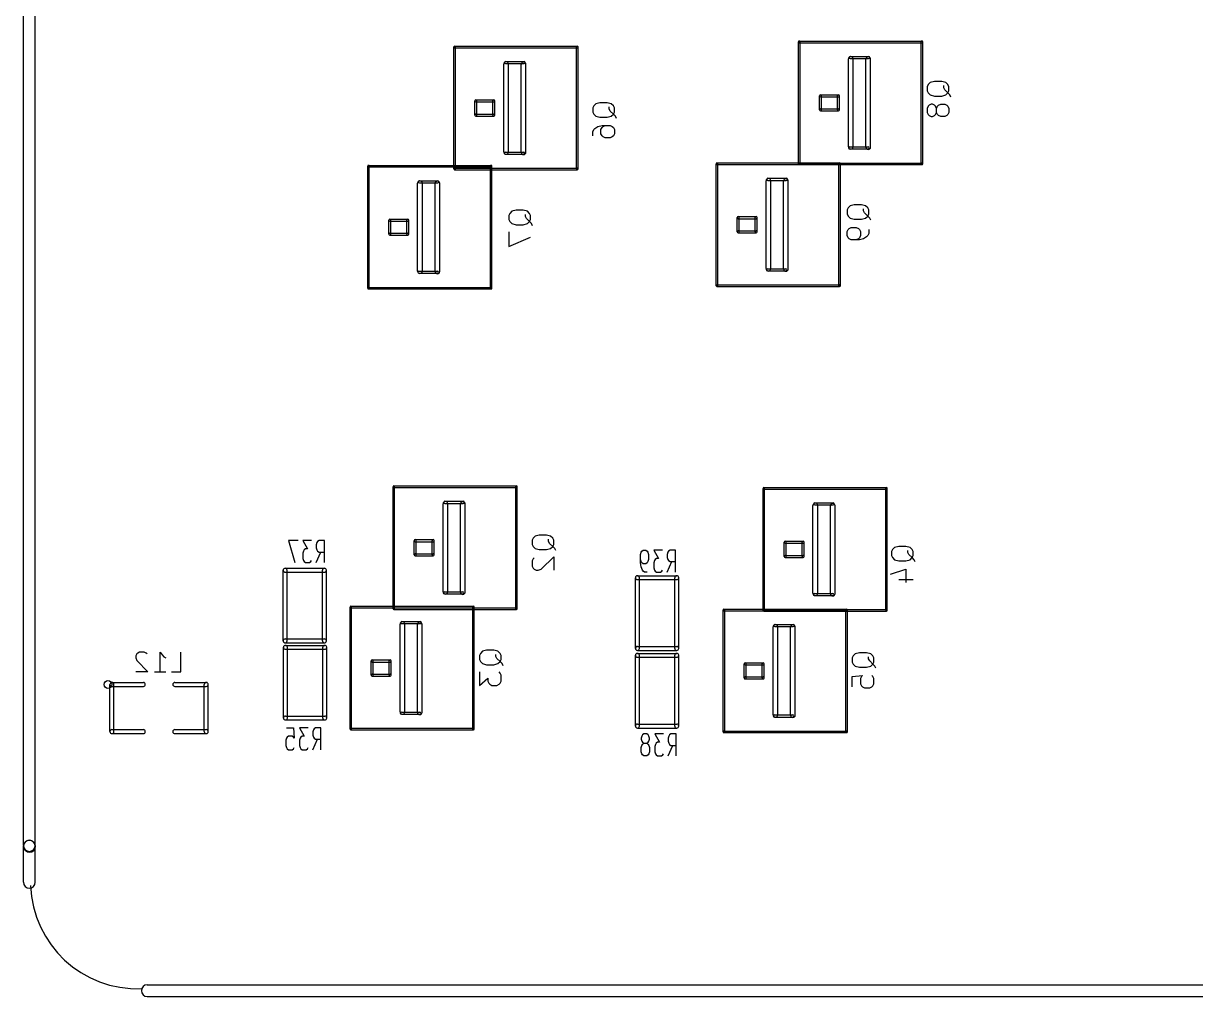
# Model space of a CAD drawing. Extents: x 32880 to 68030, y 27285 to 49782.
# Drawn here: x 32880 to 47786, y 27285 to 39670 of the extents above; entities that cross this region are included whole.
import ezdxf

# ---------------------------------------------------------------- set-up
doc = ezdxf.new("R2010")
doc.units = 0
doc.layers.add('BLACK', color=1, linetype='CONTINUOUS')

msp = doc.modelspace()

# ---------------------------------------------------------------- linework, layer by layer
at = {"layer": 'BLACK'}
for p, q in [((32880, 29207), (32880, 48207)), ((33030, 29207), (33030, 48207)), ((38353, 37818), (38353, 39370)), ((38363, 39380), (39923, 39380)), ((38363, 39360), (39923, 39360)), ((38373, 37818), (38373, 39370)), ((39913, 37818), (39913, 39370)), ((39933, 37818), (39933, 39370)), ((42736, 37883), (42736, 39435)), ((42746, 39445), (44306, 39445)), ((42746, 39425), (44306, 39425)), ((42756, 37883), (42756, 39435)), ((44296, 37883), (44296, 39435)), ((44316, 37883), (44316, 39435)), ((43371, 38100), (43371, 39218)), ((43393, 39250), (43629, 39250)), ((43393, 39224), (43629, 39224)), ((43431, 38100), (43431, 39218)), ((43593, 38096), (43593, 39214)), ((43653, 38096), (43653, 39214)), ((38988, 38035), (38988, 39153)), ((39010, 39185), (39246, 39185)), ((39010, 39159), (39246, 39159)), ((39048, 38035), (39048, 39153)), ((39210, 38031), (39210, 39149)), ((39270, 38031), (39270, 39149)), ((44413, 38917), (44387, 38891)), ((44466, 38930), (44413, 38917)), ((44558, 38930), (44466, 38930)), ((44610, 38917), (44558, 38930)), ((44637, 38891), (44610, 38917)), ((43017, 38762), (43245, 38762)), ((44387, 38891), (44374, 38865)), ((44374, 38865), (44374, 38812)), ((44374, 38812), (44387, 38786)), ((44387, 38786), (44413, 38760)), ((44413, 38760), (44466, 38746)), ((44558, 38746), (44610, 38760)), ((44584, 38852), (44584, 38878)), ((44597, 38825), (44584, 38852)), ((44637, 38786), (44597, 38825)), ((44610, 38760), (44637, 38786)), ((44650, 38865), (44637, 38891)), ((44637, 38786), (44650, 38812)), ((44663, 38760), (44637, 38786)), ((44650, 38812), (44650, 38865)), ((44676, 38733), (44663, 38760)), ((38621, 38504), (38621, 38684)), ((38634, 38697), (38862, 38697)), ((38634, 38671), (38862, 38671)), ((38647, 38504), (38647, 38684)), ((38850, 38504), (38850, 38684)), ((38876, 38504), (38876, 38684)), ((40133, 38620), (40120, 38594)), ((40159, 38646), (40133, 38620)), ((40212, 38659), (40159, 38646)), ((40304, 38659), (40212, 38659)), ((40356, 38646), (40304, 38659)), ((40383, 38620), (40356, 38646)), ((40396, 38594), (40383, 38620)), ((43004, 38569), (43004, 38749)), ((43017, 38736), (43245, 38736)), ((43030, 38569), (43030, 38749)), ((43233, 38569), (43233, 38749)), ((43259, 38569), (43259, 38749)), ((44387, 38615), (44374, 38589)), ((44400, 38628), (44387, 38615)), ((44426, 38641), (44400, 38628)), ((44439, 38641), (44426, 38641)), ((44466, 38628), (44439, 38641)), ((44466, 38746), (44558, 38746)), ((44479, 38615), (44466, 38628)), ((44492, 38589), (44479, 38615)), ((44492, 38589), (44505, 38615)), ((44505, 38615), (44518, 38628)), ((44518, 38628), (44545, 38641)), ((44545, 38641), (44597, 38641)), ((44597, 38641), (44623, 38628)), ((44623, 38628), (44637, 38615)), ((44637, 38615), (44650, 38589)), ((38634, 38517), (38862, 38517)), ((38634, 38491), (38862, 38491)), ((40120, 38594), (40120, 38541)), ((40120, 38541), (40133, 38515)), ((40133, 38515), (40159, 38489)), ((40159, 38489), (40212, 38475)), ((40212, 38475), (40304, 38475)), ((40304, 38475), (40356, 38489)), ((40330, 38581), (40330, 38607)), ((40343, 38554), (40330, 38581)), ((40383, 38515), (40343, 38554)), ((40356, 38489), (40383, 38515)), ((40383, 38515), (40396, 38541)), ((40409, 38489), (40383, 38515)), ((40396, 38541), (40396, 38594)), ((40422, 38462), (40409, 38489)), ((43017, 38582), (43245, 38582)), ((43017, 38556), (43245, 38556)), ((44374, 38589), (44374, 38536)), ((44374, 38536), (44387, 38510)), ((44387, 38510), (44400, 38497)), ((44400, 38497), (44426, 38484)), ((44426, 38484), (44439, 38484)), ((44439, 38484), (44466, 38497)), ((44466, 38497), (44479, 38510)), ((44479, 38510), (44492, 38536)), ((44492, 38536), (44492, 38589)), ((44505, 38510), (44492, 38536)), ((44518, 38497), (44505, 38510)), ((44545, 38484), (44518, 38497)), ((44597, 38484), (44545, 38484)), ((44623, 38497), (44597, 38484)), ((44637, 38510), (44623, 38497)), ((44650, 38536), (44637, 38510)), ((44650, 38589), (44650, 38536)), ((40120, 38292), (40133, 38318)), ((40133, 38318), (40146, 38331)), ((40146, 38331), (40185, 38357)), ((40185, 38357), (40238, 38370)), ((40225, 38318), (40238, 38344)), ((40225, 38265), (40225, 38318)), ((40238, 38370), (40343, 38370)), ((40238, 38344), (40251, 38357)), ((40251, 38357), (40277, 38370)), ((40343, 38370), (40369, 38357)), ((40369, 38357), (40383, 38344)), ((40383, 38344), (40396, 38318)), ((40396, 38318), (40396, 38265)), ((40120, 38239), (40120, 38292)), ((40238, 38239), (40225, 38265)), ((40251, 38226), (40238, 38239)), ((40277, 38213), (40251, 38226)), ((40343, 38213), (40277, 38213)), ((40369, 38226), (40343, 38213)), ((40383, 38239), (40369, 38226)), ((40396, 38265), (40383, 38239)), ((39005, 38033), (39241, 38033)), ((43388, 38098), (43624, 38098)), ((43388, 38072), (43624, 38072)), ((37268, 37863), (38828, 37863)), ((39005, 38007), (39241, 38007)), ((41689, 36332), (41689, 37884)), ((41699, 37894), (43259, 37894)), ((41699, 37874), (43259, 37874)), ((41709, 36332), (41709, 37884)), ((42746, 37893), (44306, 37893)), ((42746, 37873), (44306, 37873)), ((43249, 36332), (43249, 37884)), ((43269, 36332), (43269, 37884)), ((37258, 36301), (37258, 37853)), ((37268, 37843), (38828, 37843)), ((37278, 36301), (37278, 37853)), ((38363, 37828), (39923, 37828)), ((38363, 37808), (39923, 37808)), ((38818, 36301), (38818, 37853)), ((38838, 36301), (38838, 37853)), ((37893, 36518), (37893, 37636)), ((37915, 37668), (38151, 37668)), ((37915, 37642), (38151, 37642)), ((37953, 36518), (37953, 37636)), ((38115, 36514), (38115, 37632)), ((38175, 36514), (38175, 37632)), ((42324, 36549), (42324, 37667)), ((42346, 37699), (42582, 37699)), ((42346, 37673), (42582, 37673)), ((42384, 36549), (42384, 37667)), ((42546, 36545), (42546, 37663)), ((42606, 36545), (42606, 37663)), ((39092, 37279), (39066, 37253)), ((39145, 37292), (39092, 37279)), ((39237, 37292), (39145, 37292)), ((39289, 37279), (39237, 37292)), ((39316, 37253), (39289, 37279)), ((43367, 37324), (43354, 37298)), ((43354, 37298), (43354, 37245)), ((43393, 37350), (43367, 37324)), ((43446, 37363), (43393, 37350)), ((43538, 37363), (43446, 37363)), ((43590, 37350), (43538, 37363)), ((43564, 37285), (43564, 37311)), ((43577, 37258), (43564, 37285)), ((43617, 37324), (43590, 37350)), ((43630, 37298), (43617, 37324)), ((43630, 37245), (43630, 37298)), ((37526, 36987), (37526, 37167)), ((37539, 37180), (37767, 37180)), ((37539, 37154), (37767, 37154)), ((37552, 36987), (37552, 37167)), ((37755, 36987), (37755, 37167)), ((37781, 36987), (37781, 37167)), ((39066, 37253), (39053, 37227)), ((39053, 37227), (39053, 37174)), ((39053, 37174), (39066, 37148)), ((39066, 37148), (39092, 37122)), ((39092, 37122), (39145, 37108)), ((39237, 37108), (39289, 37122)), ((39263, 37214), (39263, 37240)), ((39276, 37187), (39263, 37214)), ((39316, 37148), (39276, 37187)), ((39289, 37122), (39316, 37148)), ((39329, 37227), (39316, 37253)), ((39316, 37148), (39329, 37174)), ((39342, 37122), (39316, 37148)), ((39329, 37174), (39329, 37227)), ((39355, 37095), (39342, 37122)), ((41957, 37018), (41957, 37198)), ((41970, 37211), (42198, 37211)), ((41970, 37185), (42198, 37185)), ((41983, 37018), (41983, 37198)), ((42186, 37018), (42186, 37198)), ((42212, 37018), (42212, 37198)), ((43354, 37245), (43367, 37219)), ((43367, 37219), (43393, 37193)), ((43393, 37193), (43446, 37179)), ((43446, 37179), (43538, 37179)), ((43538, 37179), (43590, 37193)), ((43617, 37219), (43577, 37258)), ((43590, 37193), (43617, 37219)), ((43617, 37219), (43630, 37245)), ((43643, 37193), (43617, 37219)), ((43656, 37166), (43643, 37193)), ((37539, 37000), (37767, 37000)), ((37539, 36974), (37767, 36974)), ((39053, 37017), (39053, 36833)), ((39145, 37108), (39237, 37108)), ((41970, 37031), (42198, 37031)), ((41970, 37005), (42198, 37005)), ((43354, 37022), (43367, 37048)), ((43354, 36969), (43354, 37022)), ((43367, 36943), (43354, 36969)), ((43367, 37048), (43380, 37061)), ((43380, 37061), (43406, 37074)), ((43406, 37074), (43472, 37074)), ((43472, 37074), (43498, 37061)), ((43498, 37061), (43511, 37048)), ((43511, 37048), (43525, 37022)), ((43525, 36969), (43511, 36943)), ((43525, 37022), (43525, 36969)), ((43617, 36969), (43603, 36956)), ((43630, 36996), (43617, 36969)), ((43630, 37048), (43630, 36996)), ((39053, 36833), (39329, 36951)), ((43380, 36930), (43367, 36943)), ((43406, 36917), (43380, 36930)), ((43511, 36917), (43406, 36917)), ((43498, 36930), (43472, 36917)), ((43511, 36943), (43498, 36930)), ((43564, 36930), (43511, 36917)), ((43603, 36956), (43564, 36930)), ((42341, 36547), (42577, 36547)), ((42341, 36521), (42577, 36521)), ((37910, 36516), (38146, 36516)), ((37910, 36490), (38146, 36490)), ((37268, 36311), (38828, 36311)), ((37268, 36291), (38828, 36291)), ((41699, 36342), (43259, 36342)), ((41699, 36322), (43259, 36322)), ((37581, 32221), (37581, 33773)), ((37591, 33783), (39151, 33783)), ((37591, 33763), (39151, 33763)), ((37601, 32221), (37601, 33773)), ((39141, 32221), (39141, 33773)), ((39161, 32221), (39161, 33773)), ((42286, 32201), (42286, 33753)), ((42296, 33763), (43856, 33763)), ((42296, 33743), (43856, 33743)), ((42306, 32201), (42306, 33753)), ((43846, 32201), (43846, 33753)), ((43866, 32201), (43866, 33753)), ((38216, 32438), (38216, 33556)), ((38238, 33588), (38474, 33588)), ((38238, 33562), (38474, 33562)), ((38276, 32438), (38276, 33556)), ((38438, 32434), (38438, 33552)), ((38498, 32434), (38498, 33552)), ((42943, 33568), (43179, 33568)), ((42943, 33542), (43179, 33542)), ((42921, 32418), (42921, 33536)), ((42981, 32418), (42981, 33536)), ((43143, 32414), (43143, 33532)), ((43203, 32414), (43203, 33532)), ((37862, 33100), (38090, 33100)), ((39361, 33118), (39348, 33092)), ((39387, 33144), (39361, 33118)), ((39440, 33157), (39387, 33144)), ((39532, 33157), (39440, 33157)), ((39584, 33144), (39532, 33157)), ((39558, 33079), (39558, 33105)), ((39611, 33118), (39584, 33144)), ((39624, 33092), (39611, 33118)), ((36373, 33089), (36253, 33089)), ((36253, 33089), (36330, 32809)), ((36544, 33089), (36433, 33089)), ((36433, 33089), (36493, 32982)), ((36441, 32955), (36433, 32929)), ((36450, 32969), (36441, 32955)), ((36467, 32982), (36450, 32969)), ((36493, 32982), (36467, 32982)), ((36613, 33062), (36604, 33035)), ((36604, 33035), (36604, 32995)), ((36604, 32995), (36613, 32969)), ((36621, 33075), (36613, 33062)), ((36613, 32969), (36621, 32955)), ((36639, 33089), (36621, 33075)), ((36621, 32955), (36639, 32942)), ((36707, 33089), (36639, 33089)), ((36707, 32809), (36707, 33089)), ((37849, 32907), (37849, 33087)), ((37862, 33074), (38090, 33074)), ((37875, 32907), (37875, 33087)), ((38078, 32907), (38078, 33087)), ((38104, 32907), (38104, 33087)), ((39348, 33092), (39348, 33039)), ((39348, 33039), (39361, 33013)), ((39361, 33013), (39387, 32987)), ((39387, 32987), (39440, 32973)), ((39440, 32973), (39532, 32973)), ((39532, 32973), (39584, 32987)), ((39571, 33052), (39558, 33079)), ((39611, 33013), (39571, 33052)), ((39584, 32987), (39611, 33013)), ((39611, 33013), (39624, 33039)), ((39637, 32987), (39611, 33013)), ((39624, 33039), (39624, 33092)), ((39650, 32960), (39637, 32987)), ((40734, 32940), (40743, 32953)), ((40743, 32953), (40760, 32967)), ((40760, 32967), (40794, 32967)), ((40794, 32967), (40812, 32953)), ((40812, 32953), (40820, 32940)), ((41008, 32967), (40897, 32967)), ((40897, 32967), (40957, 32860)), ((41085, 32953), (41077, 32940)), ((41103, 32967), (41085, 32953)), ((41171, 32967), (41103, 32967)), ((41171, 32687), (41171, 32967)), ((42554, 32887), (42554, 33067)), ((42567, 33080), (42795, 33080)), ((42567, 33054), (42795, 33054)), ((42580, 32887), (42580, 33067)), ((42783, 32887), (42783, 33067)), ((42809, 32887), (42809, 33067)), ((43932, 32976), (43919, 32950)), ((43919, 32950), (43919, 32897)), ((43958, 33002), (43932, 32976)), ((44011, 33015), (43958, 33002)), ((44103, 33015), (44011, 33015)), ((44155, 33002), (44103, 33015)), ((44129, 32937), (44129, 32963)), ((44182, 32976), (44155, 33002)), ((44195, 32950), (44182, 32976)), ((44195, 32897), (44195, 32950)), ((36433, 32929), (36433, 32862)), ((36433, 32862), (36441, 32835)), ((36441, 32835), (36450, 32822)), ((36450, 32822), (36467, 32809)), ((36467, 32809), (36519, 32809)), ((36519, 32809), (36536, 32822)), ((36536, 32822), (36544, 32835)), ((36604, 32809), (36664, 32942)), ((36639, 32942), (36707, 32942)), ((37862, 32920), (38090, 32920)), ((37862, 32894), (38090, 32894)), ((39361, 32855), (39348, 32829)), ((39348, 32829), (39348, 32763)), ((39374, 32868), (39361, 32855)), ((39466, 32724), (39624, 32882)), ((39624, 32882), (39624, 32711)), ((40726, 32913), (40734, 32940)), ((40726, 32807), (40726, 32913)), ((40734, 32820), (40726, 32847)), ((40734, 32753), (40726, 32807)), ((40743, 32807), (40734, 32820)), ((40760, 32793), (40743, 32807)), ((40812, 32807), (40794, 32793)), ((40820, 32820), (40812, 32807)), ((40820, 32940), (40829, 32913)), ((40829, 32847), (40820, 32820)), ((40829, 32913), (40829, 32847)), ((40905, 32833), (40897, 32807)), ((40897, 32807), (40897, 32740)), ((40914, 32847), (40905, 32833)), ((40931, 32860), (40914, 32847)), ((40957, 32860), (40931, 32860)), ((41077, 32940), (41068, 32913)), ((41068, 32913), (41068, 32873)), ((41068, 32873), (41077, 32847)), ((41068, 32687), (41128, 32820)), ((41077, 32847), (41085, 32833)), ((41085, 32833), (41103, 32820)), ((41103, 32820), (41171, 32820)), ((42567, 32900), (42795, 32900)), ((42567, 32874), (42795, 32874)), ((43919, 32897), (43932, 32871)), ((43932, 32871), (43958, 32845)), ((43958, 32845), (44011, 32831)), ((44011, 32831), (44103, 32831)), ((44103, 32831), (44155, 32845)), ((44142, 32910), (44129, 32937)), ((44182, 32871), (44142, 32910)), ((44155, 32845), (44182, 32871)), ((44182, 32871), (44195, 32897)), ((44208, 32845), (44182, 32871)), ((44221, 32818), (44208, 32845)), ((36183, 31811), (36183, 32711)), ((36208, 32736), (36708, 32736)), ((36208, 32686), (36708, 32686)), ((36233, 31811), (36233, 32711)), ((36683, 31811), (36683, 32711)), ((36733, 31811), (36733, 32711)), ((39348, 32763), (39361, 32737)), ((39361, 32737), (39374, 32724)), ((39374, 32724), (39400, 32711)), ((39400, 32711), (39427, 32711)), ((39427, 32711), (39466, 32724)), ((40752, 32713), (40734, 32753)), ((40760, 32700), (40752, 32713)), ((40794, 32793), (40760, 32793)), ((40777, 32687), (40760, 32700)), ((40812, 32687), (40777, 32687)), ((40897, 32740), (40905, 32713)), ((40905, 32713), (40914, 32700)), ((40914, 32700), (40931, 32687)), ((40931, 32687), (40983, 32687)), ((40983, 32687), (41000, 32700)), ((41000, 32700), (41008, 32713)), ((43906, 32661), (44103, 32726)), ((44103, 32726), (44103, 32556)), ((40663, 31716), (40663, 32616)), ((40688, 32641), (41188, 32641)), ((40688, 32591), (41188, 32591)), ((40713, 31716), (40713, 32616)), ((41163, 31716), (41163, 32616)), ((41213, 31716), (41213, 32616)), ((44011, 32595), (44195, 32595)), ((38233, 32436), (38469, 32436)), ((38233, 32410), (38469, 32410)), ((42938, 32416), (43174, 32416)), ((42938, 32390), (43174, 32390)), ((37034, 30690), (37034, 32242)), ((37044, 32252), (38604, 32252)), ((37044, 32232), (38604, 32232)), ((37054, 30690), (37054, 32242)), ((37591, 32231), (39151, 32231)), ((37591, 32211), (39151, 32211)), ((38594, 30690), (38594, 32242)), ((38614, 30690), (38614, 32242)), ((41778, 30654), (41778, 32206)), ((41788, 32216), (43348, 32216)), ((41798, 30654), (41798, 32206)), ((42296, 32211), (43856, 32211)), ((43338, 30654), (43338, 32206)), ((43358, 30654), (43358, 32206)), ((37691, 32057), (37927, 32057)), ((41788, 32196), (43348, 32196)), ((42296, 32191), (43856, 32191)), ((37669, 30907), (37669, 32025)), ((37691, 32031), (37927, 32031)), ((37729, 30907), (37729, 32025)), ((37891, 30903), (37891, 32021)), ((37951, 30903), (37951, 32021)), ((42413, 30871), (42413, 31989)), ((42435, 32021), (42671, 32021)), ((42435, 31995), (42671, 31995)), ((42473, 30871), (42473, 31989)), ((42635, 30867), (42635, 31985)), ((42695, 30867), (42695, 31985)), ((36208, 31836), (36708, 31836)), ((36208, 31786), (36708, 31786)), ((36212, 31755), (36712, 31755)), ((34321, 31645), (34310, 31621)), ((34310, 31621), (34310, 31597)), ((34333, 31657), (34321, 31645)), ((34357, 31669), (34333, 31657)), ((34417, 31669), (34357, 31669)), ((34440, 31657), (34417, 31669)), ((34452, 31645), (34440, 31657)), ((34619, 31419), (34619, 31669)), ((34619, 31669), (34643, 31633)), ((34643, 31633), (34667, 31609)), ((34667, 31609), (34690, 31597)), ((34880, 31419), (34880, 31669)), ((36187, 30830), (36187, 31730)), ((36212, 31705), (36712, 31705)), ((36237, 30830), (36237, 31730)), ((36687, 30830), (36687, 31730)), ((36737, 30830), (36737, 31730)), ((38692, 31653), (38679, 31627)), ((38679, 31627), (38679, 31574)), ((38718, 31679), (38692, 31653)), ((38771, 31692), (38718, 31679)), ((38863, 31692), (38771, 31692)), ((38915, 31679), (38863, 31692)), ((38889, 31614), (38889, 31640)), ((38902, 31587), (38889, 31614)), ((38942, 31653), (38915, 31679)), ((38955, 31627), (38942, 31653)), ((38955, 31574), (38955, 31627)), ((40663, 30728), (40663, 31628)), ((40688, 31741), (41188, 31741)), ((40688, 31691), (41188, 31691)), ((40688, 31653), (41188, 31653)), ((40688, 31603), (41188, 31603)), ((40713, 30728), (40713, 31628)), ((41163, 30728), (41163, 31628)), ((41213, 30728), (41213, 31628)), ((43432, 31622), (43419, 31596)), ((43458, 31648), (43432, 31622)), ((43511, 31661), (43458, 31648)), ((43603, 31661), (43511, 31661)), ((43655, 31648), (43603, 31661)), ((43629, 31583), (43629, 31609)), ((43682, 31622), (43655, 31648)), ((43695, 31596), (43682, 31622)), ((34310, 31597), (34321, 31562)), ((34321, 31562), (34464, 31419)), ((37302, 31376), (37302, 31556)), ((37315, 31569), (37543, 31569)), ((37315, 31543), (37543, 31543)), ((37328, 31376), (37328, 31556)), ((37531, 31376), (37531, 31556)), ((37557, 31376), (37557, 31556)), ((38679, 31574), (38692, 31548)), ((38692, 31548), (38718, 31522)), ((38718, 31522), (38771, 31508)), ((38771, 31508), (38863, 31508)), ((38863, 31508), (38915, 31522)), ((38942, 31548), (38902, 31587)), ((38915, 31522), (38942, 31548)), ((38942, 31548), (38955, 31574)), ((38968, 31522), (38942, 31548)), ((38981, 31495), (38968, 31522)), ((42046, 31340), (42046, 31520)), ((42059, 31533), (42287, 31533)), ((42059, 31507), (42287, 31507)), ((42072, 31340), (42072, 31520)), ((42275, 31340), (42275, 31520)), ((42301, 31340), (42301, 31520)), ((43419, 31596), (43419, 31543)), ((43419, 31543), (43432, 31517)), ((43432, 31517), (43458, 31491)), ((43458, 31491), (43511, 31477)), ((43511, 31477), (43603, 31477)), ((43603, 31477), (43655, 31491)), ((43642, 31556), (43629, 31583)), ((43682, 31517), (43642, 31556)), ((43655, 31491), (43682, 31517)), ((43682, 31517), (43695, 31543)), ((43708, 31491), (43682, 31517)), ((43695, 31543), (43695, 31596)), ((43721, 31464), (43708, 31491)), ((34464, 31419), (34310, 31419)), ((34548, 31419), (34690, 31419)), ((34761, 31419), (34880, 31419)), ((37315, 31389), (37543, 31389)), ((37315, 31363), (37543, 31363)), ((38679, 31417), (38679, 31246)), ((38679, 31246), (38784, 31338)), ((38784, 31338), (38784, 31298)), ((38942, 31403), (38928, 31417)), ((38955, 31377), (38942, 31403)), ((38955, 31298), (38955, 31377)), ((42059, 31353), (42287, 31353)), ((42059, 31327), (42287, 31327)), ((43419, 31359), (43550, 31372)), ((43419, 31228), (43419, 31359)), ((43537, 31359), (43524, 31333)), ((43524, 31333), (43524, 31267)), ((43550, 31372), (43537, 31359)), ((43682, 31359), (43668, 31372)), ((43695, 31333), (43682, 31359)), ((43695, 31267), (43695, 31333)), ((33980, 30657), (33980, 31257)), ((34005, 31282), (34405, 31282)), ((34005, 31232), (34405, 31232)), ((34030, 30657), (34030, 31257)), ((34805, 31282), (35205, 31282)), ((34805, 31232), (35205, 31232)), ((35180, 30657), (35180, 31257)), ((35230, 30657), (35230, 31257)), ((38784, 31298), (38797, 31272)), ((38797, 31272), (38810, 31259)), ((38810, 31259), (38836, 31246)), ((38836, 31246), (38902, 31246)), ((38902, 31246), (38928, 31259)), ((38928, 31259), (38942, 31272)), ((38942, 31272), (38955, 31298)), ((43524, 31267), (43537, 31241)), ((43537, 31241), (43550, 31228)), ((43550, 31228), (43576, 31215)), ((43576, 31215), (43642, 31215)), ((43642, 31215), (43668, 31228)), ((43668, 31228), (43682, 31241)), ((43682, 31241), (43695, 31267)), ((37686, 30905), (37922, 30905)), ((37686, 30879), (37922, 30879)), ((42430, 30869), (42666, 30869)), ((36212, 30855), (36712, 30855)), ((36212, 30805), (36712, 30805)), ((40688, 30753), (41188, 30753)), ((42430, 30843), (42666, 30843)), ((34005, 30682), (34405, 30682)), ((34005, 30632), (34405, 30632)), ((34805, 30682), (35205, 30682)), ((34805, 30632), (35205, 30632)), ((36227, 30573), (36219, 30547)), ((36227, 30707), (36313, 30707)), ((36236, 30587), (36227, 30573)), ((36253, 30600), (36236, 30587)), ((36296, 30600), (36253, 30600)), ((36313, 30587), (36296, 30600)), ((36313, 30707), (36322, 30573)), ((36322, 30573), (36313, 30587)), ((36501, 30707), (36390, 30707)), ((36390, 30707), (36450, 30600)), ((36398, 30573), (36390, 30547)), ((36407, 30587), (36398, 30573)), ((36424, 30600), (36407, 30587)), ((36450, 30600), (36424, 30600)), ((36570, 30680), (36561, 30653)), ((36561, 30653), (36561, 30613)), ((36561, 30613), (36570, 30587)), ((36561, 30427), (36621, 30560)), ((36578, 30693), (36570, 30680)), ((36570, 30587), (36578, 30573)), ((36596, 30707), (36578, 30693)), ((36578, 30573), (36596, 30560)), ((36664, 30707), (36596, 30707)), ((36596, 30560), (36664, 30560)), ((36664, 30427), (36664, 30707)), ((37044, 30700), (38604, 30700)), ((37044, 30680), (38604, 30680)), ((40688, 30703), (41188, 30703)), ((40746, 30601), (40738, 30574)), ((40738, 30574), (40738, 30561)), ((40738, 30561), (40746, 30534)), ((40755, 30614), (40746, 30601)), ((40772, 30628), (40755, 30614)), ((40806, 30628), (40772, 30628)), ((40824, 30614), (40806, 30628)), ((40832, 30601), (40824, 30614)), ((40841, 30574), (40832, 30601)), ((40832, 30534), (40841, 30561)), ((40841, 30561), (40841, 30574)), ((41020, 30628), (40909, 30628)), ((40909, 30628), (40969, 30521)), ((41089, 30601), (41080, 30574)), ((41080, 30574), (41080, 30534)), ((41097, 30614), (41089, 30601)), ((41115, 30628), (41097, 30614)), ((41183, 30628), (41115, 30628)), ((41183, 30348), (41183, 30628)), ((41788, 30664), (43348, 30664)), ((41788, 30644), (43348, 30644)), ((36219, 30547), (36219, 30480)), ((36219, 30480), (36227, 30453)), ((36227, 30453), (36236, 30440)), ((36236, 30440), (36253, 30427)), ((36253, 30427), (36296, 30427)), ((36296, 30427), (36313, 30440)), ((36313, 30440), (36322, 30453)), ((36390, 30547), (36390, 30480)), ((36390, 30480), (36398, 30453)), ((36398, 30453), (36407, 30440)), ((36407, 30440), (36424, 30427)), ((36424, 30427), (36476, 30427)), ((36476, 30427), (36493, 30440)), ((36493, 30440), (36501, 30453)), ((40738, 30454), (40746, 30481)), ((40738, 30401), (40738, 30454)), ((40746, 30534), (40755, 30521)), ((40746, 30481), (40755, 30494)), ((40755, 30521), (40772, 30508)), ((40755, 30494), (40772, 30508)), ((40772, 30508), (40806, 30508)), ((40806, 30508), (40824, 30521)), ((40806, 30508), (40824, 30494)), ((40824, 30521), (40832, 30534)), ((40824, 30494), (40832, 30481)), ((40832, 30481), (40841, 30454)), ((40841, 30454), (40841, 30401)), ((40917, 30494), (40909, 30468)), ((40909, 30468), (40909, 30401)), ((40926, 30508), (40917, 30494)), ((40943, 30521), (40926, 30508)), ((40969, 30521), (40943, 30521)), ((41080, 30534), (41089, 30508)), ((41080, 30348), (41140, 30481)), ((41089, 30508), (41097, 30494)), ((41097, 30494), (41115, 30481)), ((41115, 30481), (41183, 30481)), ((40746, 30374), (40738, 30401)), ((40755, 30361), (40746, 30374)), ((40772, 30348), (40755, 30361)), ((40806, 30348), (40772, 30348)), ((40824, 30361), (40806, 30348)), ((40832, 30374), (40824, 30361)), ((40841, 30401), (40832, 30374)), ((40909, 30401), (40917, 30374)), ((40917, 30374), (40926, 30361)), ((40926, 30361), (40943, 30348)), ((40943, 30348), (40995, 30348)), ((40995, 30348), (41012, 30361)), ((41012, 30361), (41020, 30374)), ((33011, 29249), (33009, 29251)), ((32880, 28739), (32880, 29199)), ((32905, 29143), (32903, 29145)), ((33030, 28739), (33030, 29199)), ((34455, 27435), (66455, 27435)), ((34455, 27285), (66455, 27285))]:
    msp.add_line(p, q, dxfattribs=at)
msp.add_circle((33955, 31257), 50, dxfattribs=at)
for centre, radius, start, end in [((38363, 39370), 10, 360, 540), ((38363, 39370), 10, 90, 270), ((39923, 39370), 10, 360, 540), ((39923, 39370), 10, 270, 450), ((42746, 39435), 10, 360, 540), ((42746, 39435), 10, 90, 270), ((44306, 39435), 10, 360, 540), ((44306, 39435), 10, 270, 450), ((43401, 39218), 30, 360, 540), ((43393, 39237), 13, 90, 270), ((43623, 39214), 30, 360, 540), ((43629, 39237), 13, 270, 450), ((39018, 39153), 30, 360, 540), ((39010, 39172), 13, 90, 270), ((39240, 39149), 30, 360, 540), ((39246, 39172), 13, 270, 450), ((43017, 38749), 13, 360, 540), ((43017, 38749), 13, 90, 270), ((43246, 38749), 13, 360, 540), ((43245, 38749), 13, 270, 450), ((38634, 38684), 13, 360, 540), ((38634, 38684), 13, 90, 270), ((38863, 38684), 13, 360, 540), ((38862, 38684), 13, 270, 450), ((38634, 38504), 13, 90, 270), ((38634, 38504), 13, 180, 360), ((38863, 38504), 13, 180, 360), ((38862, 38504), 13, 270, 450), ((43017, 38569), 13, 90, 270), ((43017, 38569), 13, 180, 360), ((43246, 38569), 13, 180, 360), ((43245, 38569), 13, 270, 450), ((39018, 38035), 30, 180, 360), ((39005, 38020), 13, 90, 270), ((39240, 38031), 30, 180, 360), ((39241, 38020), 13, 270, 450), ((43401, 38100), 30, 180, 360), ((43388, 38085), 13, 90, 270), ((43623, 38096), 30, 180, 360), ((43624, 38085), 13, 270, 450), ((37268, 37853), 10, 360, 540), ((37268, 37853), 10, 90, 270), ((38828, 37853), 10, 360, 540), ((38828, 37853), 10, 270, 450), ((41699, 37884), 10, 360, 540), ((41699, 37884), 10, 90, 270), ((42746, 37883), 10, 90, 270), ((42746, 37883), 10, 180, 360), ((43259, 37884), 10, 360, 540), ((43259, 37884), 10, 270, 450), ((44306, 37883), 10, 180, 360), ((44306, 37883), 10, 270, 450), ((38363, 37818), 10, 90, 270), ((38363, 37818), 10, 180, 360), ((39923, 37818), 10, 180, 360), ((39923, 37818), 10, 270, 450), ((37923, 37636), 30, 360, 540), ((37915, 37655), 13, 90, 270), ((38145, 37632), 30, 360, 540), ((38151, 37655), 13, 270, 450), ((42354, 37667), 30, 360, 540), ((42346, 37686), 13, 90, 270), ((42576, 37663), 30, 360, 540), ((42582, 37686), 13, 270, 450), ((37539, 37167), 13, 360, 540), ((37539, 37167), 13, 90, 270), ((37768, 37167), 13, 360, 540), ((37767, 37167), 13, 270, 450), ((41970, 37198), 13, 360, 540), ((41970, 37198), 13, 90, 270), ((42199, 37198), 13, 360, 540), ((42198, 37198), 13, 270, 450), ((37539, 36987), 13, 90, 270), ((37539, 36987), 13, 180, 360), ((37768, 36987), 13, 180, 360), ((37767, 36987), 13, 270, 450), ((41970, 37018), 13, 90, 270), ((41970, 37018), 13, 180, 360), ((42199, 37018), 13, 180, 360), ((42198, 37018), 13, 270, 450), ((42354, 36549), 30, 180, 360), ((42341, 36534), 13, 90, 270), ((42576, 36545), 30, 180, 360), ((42577, 36534), 13, 270, 450), ((37923, 36518), 30, 180, 360), ((37910, 36503), 13, 90, 270), ((38145, 36514), 30, 180, 360), ((38146, 36503), 13, 270, 450), ((37268, 36301), 10, 90, 270), ((37268, 36301), 10, 180, 360), ((38828, 36301), 10, 180, 360), ((38828, 36301), 10, 270, 450), ((41699, 36332), 10, 90, 270), ((41699, 36332), 10, 180, 360), ((43259, 36332), 10, 180, 360), ((43259, 36332), 10, 270, 450), ((37591, 33773), 10, 360, 540), ((37591, 33773), 10, 90, 270), ((39151, 33773), 10, 360, 540), ((39151, 33773), 10, 270, 450), ((42296, 33753), 10, 360, 540), ((42296, 33753), 10, 90, 270), ((43856, 33753), 10, 360, 540), ((43856, 33753), 10, 270, 450), ((38246, 33556), 30, 360, 540), ((38238, 33575), 13, 90, 270), ((38468, 33552), 30, 360, 540), ((38474, 33575), 13, 270, 450), ((42951, 33536), 30, 360, 540), ((42943, 33555), 13, 90, 270), ((43173, 33532), 30, 360, 540), ((43179, 33555), 13, 270, 450), ((37862, 33087), 13, 360, 540), ((37862, 33087), 13, 90, 270), ((38091, 33087), 13, 360, 540), ((38090, 33087), 13, 270, 450), ((42567, 33067), 13, 360, 540), ((42567, 33067), 13, 90, 270), ((42796, 33067), 13, 360, 540), ((42795, 33067), 13, 270, 450), ((37862, 32907), 13, 90, 270), ((37862, 32907), 13, 180, 360), ((38091, 32907), 13, 180, 360), ((38090, 32907), 13, 270, 450), ((42567, 32887), 13, 90, 270), ((42567, 32887), 13, 180, 360), ((42796, 32887), 13, 180, 360), ((42795, 32887), 13, 270, 450), ((36208, 32711), 25, 90, 270), ((36208, 32711), 25, 360, 540), ((36708, 32711), 25, 360, 540), ((36708, 32711), 25, 270, 450), ((40688, 32616), 25, 90, 270), ((40688, 32616), 25, 360, 540), ((41188, 32616), 25, 360, 540), ((41188, 32616), 25, 270, 450), ((38246, 32438), 30, 180, 360), ((38233, 32423), 13, 90, 270), ((38468, 32434), 30, 180, 360), ((38469, 32423), 13, 270, 450), ((42951, 32418), 30, 180, 360), ((42938, 32403), 13, 90, 270), ((43173, 32414), 30, 180, 360), ((43174, 32403), 13, 270, 450), ((37044, 32242), 10, 360, 540), ((37044, 32242), 10, 90, 270), ((37591, 32221), 10, 90, 270), ((37591, 32221), 10, 180, 360), ((38604, 32242), 10, 360, 540), ((38604, 32242), 10, 270, 450), ((39151, 32221), 10, 180, 360), ((39151, 32221), 10, 270, 450), ((41788, 32206), 10, 360, 540), ((41788, 32206), 10, 90, 270), ((42296, 32201), 10, 90, 270), ((42296, 32201), 10, 180, 360), ((43348, 32206), 10, 360, 540), ((43348, 32206), 10, 270, 450), ((43856, 32201), 10, 180, 360), ((43856, 32201), 10, 270, 450), ((37699, 32025), 30, 360, 540), ((37691, 32044), 13, 90, 270), ((37921, 32021), 30, 360, 540), ((37927, 32044), 13, 270, 450), ((42443, 31989), 30, 360, 540), ((42435, 32008), 13, 90, 270), ((42665, 31985), 30, 360, 540), ((42671, 32008), 13, 270, 450), ((36208, 31811), 25, 90, 270), ((36208, 31811), 25, 180, 360), ((36212, 31730), 25, 360, 540), ((36212, 31730), 25, 90, 270), ((36708, 31811), 25, 180, 360), ((36712, 31730), 25, 360, 540), ((36708, 31811), 25, 270, 450), ((36712, 31730), 25, 270, 450), ((40688, 31716), 25, 90, 270), ((40688, 31716), 25, 180, 360), ((40688, 31628), 25, 360, 540), ((40688, 31628), 25, 90, 270), ((41188, 31716), 25, 180, 360), ((41188, 31628), 25, 360, 540), ((41188, 31716), 25, 270, 450), ((41188, 31628), 25, 270, 450), ((37315, 31556), 13, 360, 540), ((37315, 31556), 13, 90, 270), ((37544, 31556), 13, 360, 540), ((37543, 31556), 13, 270, 450), ((42059, 31520), 13, 360, 540), ((42059, 31520), 13, 90, 270), ((42288, 31520), 13, 360, 540), ((42287, 31520), 13, 270, 450), ((37315, 31376), 13, 90, 270), ((37315, 31376), 13, 180, 360), ((37544, 31376), 13, 180, 360), ((37543, 31376), 13, 270, 450), ((42059, 31340), 13, 90, 270), ((42059, 31340), 13, 180, 360), ((42288, 31340), 13, 180, 360), ((42287, 31340), 13, 270, 450), ((34005, 31257), 25, 90, 270), ((34005, 31257), 25, 360, 540), ((34405, 31257), 25, 270, 450), ((34805, 31257), 25, 90, 270), ((35205, 31257), 25, 360, 540), ((35205, 31257), 25, 270, 450), ((37699, 30907), 30, 180, 360), ((37686, 30892), 13, 90, 270), ((37921, 30903), 30, 180, 360), ((37922, 30892), 13, 270, 450), ((42443, 30871), 30, 180, 360), ((42430, 30856), 13, 90, 270), ((42665, 30867), 30, 180, 360), ((42666, 30856), 13, 270, 450), ((36212, 30830), 25, 90, 270), ((36212, 30830), 25, 180, 360), ((36712, 30830), 25, 180, 360), ((36712, 30830), 25, 270, 450), ((40688, 30728), 25, 90, 270), ((40688, 30728), 25, 180, 360), ((41188, 30728), 25, 180, 360), ((41188, 30728), 25, 270, 450), ((34005, 30657), 25, 90, 270), ((34005, 30657), 25, 180, 360), ((34405, 30657), 25, 270, 450), ((34805, 30657), 25, 90, 270), ((35205, 30657), 25, 180, 360), ((35205, 30657), 25, 270, 450), ((37044, 30690), 10, 90, 270), ((37044, 30690), 10, 180, 360), ((38604, 30690), 10, 180, 360), ((38604, 30690), 10, 270, 450), ((41788, 30654), 10, 90, 270), ((41788, 30654), 10, 180, 360), ((43348, 30654), 10, 180, 360), ((43348, 30654), 10, 270, 450), ((32955, 29199), 75, 360, 540), ((32956, 29198), 75, 405, 585), ((32958, 29196), 75, 225, 405), ((32955, 29207), 75, 180, 360), ((32955, 28739), 75, 180, 360), ((34333, 28746), 1362, -178, -88), ((34455, 27360), 75, 90, 270)]:
    msp.add_arc(centre, radius, start, end, dxfattribs=at)

doc.saveas('drawing.dxf')
